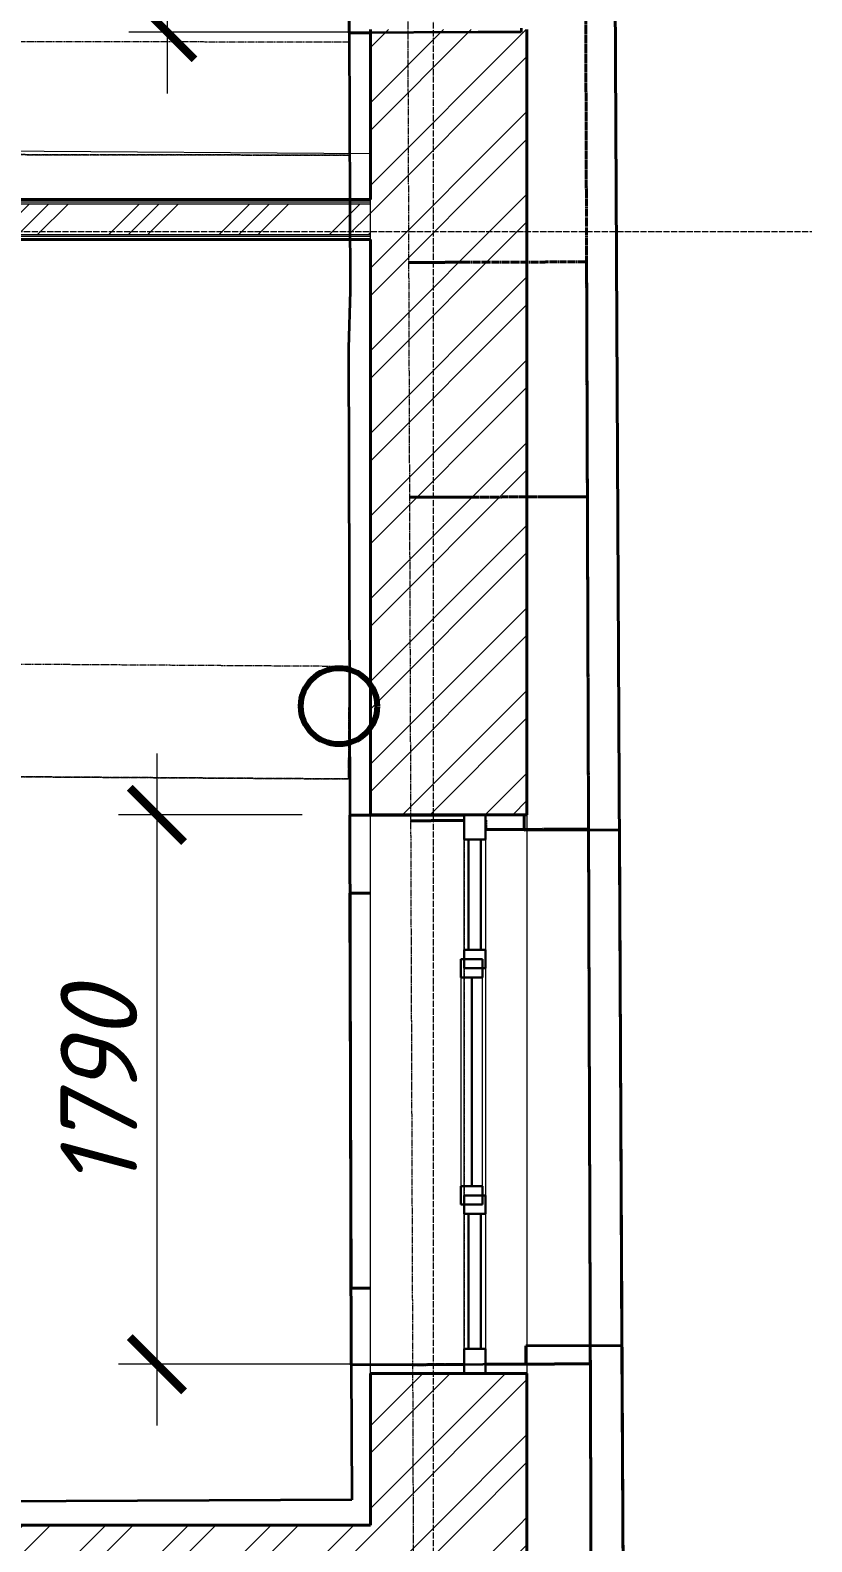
# Model space of a CAD drawing. Header units: millimetres. Extents: x 749182 to 2267578, y 70462 to 311449.
# Drawn here: x 2012816 to 2015362, y 84604 to 89529 of the extents above; entities that cross this region are included whole.
import ezdxf

# ---------------------------------------------------------------- set-up
doc = ezdxf.new("R2010")
doc.units = ezdxf.units.MM
for name, pattern in [('ADSK_Линия сетки', [25, 20, -2.5, 0, -2.5]), ('ADSK_Сверху', [4.5, 3, -1.5]), ('осеваяX2', [4, 2.5, -0.5, 0.5, -0.5])]:
    doc.linetypes.add(name, pattern=pattern)
doc.layers.get('Defpoints').update_dxf_attribs({"color": 255})
for name, color, linetype, lineweight in [('_ Окна', 7, 'Continuous', 30), ('Витраж', 7, 'Continuous', 9), ('Каркас', 7, 'Continuous', 9), ('Окна', 7, 'Continuous', 18), ('Оси', 165, 'осеваяX2', 13), ('Панели витража', 7, 'Continuous', 9), ('Перекрытие', 7, 'Continuous', 18), ('размеры', 7, 'Continuous', 9), ('Стены', 184, 'Continuous', 40), ('Стены внутренние', 7, 'Continuous', 18), ('Стены наружные', 7, 'Continuous', 18), ('Стены разрез', 7, 'Continuous', 35), ('Стены штриховка', 7, 'Continuous', 18), ('стояки', 7, 'Continuous', 9)]:
    doc.layers.add(name, color=color, linetype=linetype, lineweight=lineweight)
doc.layers.add('планы со стояками отопление_dwg', color=7, linetype='Continuous', lineweight=9, true_color=0x767676)
doc.styles.add('М2', font='isocpeui.ttf')
doc.dimstyles.new('SPDS 1_100', dxfattribs={"dimscale": 100, "dimtxt": 2.5, "dimasz": 1.77, "dimexe": 1.25, "dimexo": 0.625, "dimtad": 1, "dimdec": 0, "dimrnd": 0.001, "dimzin": 9, "dimtxsty": 'М2', "dimblk": 'ARCHTICK', "dimcen": 2.5, "dimdle": 2, "dimclrt": 256, "dimadec": 0, "dimazin": 2, "dimtfac": 0.75, "dimtdec": 0, "dimtmove": 1, "dimatfit": 3, "dimfxl": 0, "dimtolj": 1, "dimlwd": 9, "dimlwe": 9, "dimarcsym": 0})

# ---------------------------------------------------------------- blocks, each defined once
blk = doc.blocks.new('Существующие стены 2 этаж - Существующие стены 2 этаж-699583-01 План 1-го этажа маркировочный')
at = {"layer": 'Стены', "color": 254, "linetype": 'ADSK_Сверху', "true_color": 0xe8c5d7}
for p, q in [((56381, 21103.7), (56424.5, 8372.5)), ((56408.2, 13158), (56404.5, 14216.8)), ((55828.4, 13156.1), (56027.3, 13156.7)), ((56027.3, 13156.7), (55828.4, 13156.1)), ((56027.3, 13156.7), (56408.2, 13158)), ((56408.2, 13158), (56027.3, 13156.7)), ((56410.8, 12392.8), (56408.2, 13158)), ((56410.8, 12392.8), (56408.2, 13158)), ((56408.2, 13158), (56410.8, 12392.8)), ((56029.5, 12391.5), (55831.1, 12390.9)), ((55831.1, 12390.9), (56029.5, 12391.5)), ((56410.8, 12392.8), (56029.5, 12391.5)), ((56029.5, 12391.5), (56410.8, 12392.8)), ((56414.5, 11309.5), (56410.8, 12392.8)), ((55834.9, 11336.8), (55939.5, 11337.5)), ((55939.5, 11337.5), (55834.9, 11336.8)), ((55939.5, 11337.5), (56008.9, 11338)), ((56008.9, 11338), (55939.5, 11337.5)), ((56079.5, 11338.6), (56079.7, 11308.4)), ((56079.7, 11308.4), (56079.5, 11338.6)), ((56079.7, 11308.4), (56414.5, 11309.5)), ((56414.5, 11309.5), (56079.7, 11308.4)), ((56420.4, 9567.3), (56414.5, 11309.5)), ((56420.4, 9567.3), (56414.5, 11309.5)), ((56414.5, 11309.5), (56420.4, 9567.3)), ((55952.4, 9565.2), (55841.3, 9564.4)), ((55841.3, 9564.4), (55952.4, 9565.2)), ((56008.9, 9565.6), (55952.4, 9565.2)), ((55952.4, 9565.2), (56008.9, 9565.6)), ((56092.4, 9566.2), (56078.9, 9566.1)), ((56078.9, 9566.1), (56092.4, 9566.2)), ((56420.4, 9567.3), (56092.4, 9566.2)), ((56092.4, 9566.2), (56420.4, 9567.3)), ((56424.5, 8372.5), (56420.4, 9567.3))]:
    blk.add_line(p, q, dxfattribs=at)
blk = doc.blocks.new('ADSK_БалкаЖБ_Прямоугольная - 368х305мм-822055-01 План 1-го этажа маркировочный')
at = {"layer": 'Каркас', "color": 253, "linetype": 'ADSK_Сверху', "true_color": 0xaaaaaa}
for p, q in [((-2917.7, 184), (-2917.7, -184)), ((-2917.7, 184), (2917.7, 184)), ((2917.7, -184), (2917.7, 184)), ((-2917.7, -184), (2917.7, -184))]:
    blk.add_line(p, q, dxfattribs=at)
at = {"layer": 'Каркас', "color": 253, "linetype": 'ADSK_Сверху', "true_color": 0xb2b2b2}
for p, q in [((-2917.7, -184), (-2917.7, 184)), ((2917.7, 184), (-2917.7, 184)), ((2917.7, 184), (2917.7, -184)), ((-2917.7, -184), (2917.7, -184))]:
    blk.add_line(p, q, dxfattribs=at)
blk = doc.blocks.new('ADSK_БалкаЖБ_Прямоугольная - 366_4х293мм-822490-01 План 1-го этажа маркировочный')
at = {"layer": 'Каркас', "color": 253, "linetype": 'ADSK_Сверху', "true_color": 0xaaaaaa}
for p, q in [((-2922.5, 183.2), (-2922.5, -183.2)), ((-2922.5, 183.2), (2922.5, 183.2)), ((2922.5, -183.2), (2922.5, 183.2)), ((-2922.5, -183.2), (2922.5, -183.2))]:
    blk.add_line(p, q, dxfattribs=at)
at = {"layer": 'Каркас', "color": 253, "linetype": 'ADSK_Сверху', "true_color": 0xb2b2b2}
for p, q in [((-2922.5, -183.2), (-2922.5, 183.2)), ((2922.5, 183.2), (-2922.5, 183.2)), ((2922.5, 183.2), (2922.5, -183.2)), ((-2922.5, -183.2), (2922.5, -183.2))]:
    blk.add_line(p, q, dxfattribs=at)
blk = doc.blocks.new('Прямоугольный импост - 70х20_60мм-1425182-01 План 1-го этажа маркировочный')
at = {"layer": 'Витраж', "color": 253, "linetype": 'ADSK_Сверху', "true_color": 0xaaaaaa}
for p, q in [((55919.5, 22524.5), (55919.6, 22494.5)), ((55989.5, 22524.8), (55989.6, 22494.8)), ((55921.5, 22054.5), (55921.9, 21974.5)), ((55991.5, 22054.8), (55991.9, 21974.8)), ((55921.9, 21974.5), (55991.9, 21974.8))]:
    blk.add_line(p, q, dxfattribs=at)
blk = doc.blocks.new('Прямоугольный импост - 70х20_60мм-1424706-01 План 1-го этажа маркировочный')
at = {"layer": 'Витраж', "color": 253, "linetype": 'ADSK_Сверху', "true_color": 0xaaaaaa}
for p, q in [((-80, 35), (0, 35)), ((0, 35), (0, -35)), ((0, -35), (-80, -35))]:
    blk.add_line(p, q, dxfattribs=at)
blk = doc.blocks.new('Прямоугольный импост - 70х20_60мм-1424707-01 План 1-го этажа маркировочный')
at = {"layer": 'Витраж', "color": 253, "linetype": 'ADSK_Сверху', "true_color": 0xaaaaaa}
for p, q in [((0, 35), (-80, 35)), ((0, -35), (0, 35)), ((-80, -35), (0, -35))]:
    blk.add_line(p, q, dxfattribs=at)
blk = doc.blocks.new('Прямоугольный импост - 70х20_60мм-1225850-01 План 1-го этажа маркировочный')
at = {"layer": 'Витраж', "color": 253, "linetype": 'ADSK_Сверху', "true_color": 0xaaaaaa}
for p, q in [((-6143.8, 27276.3), (-6143.8, 27306.3)), ((-6073.8, 27276.3), (-6073.8, 27306.3)), ((-6143.8, 26506.3), (-6143.8, 26536.3)), ((-6073.8, 26506.3), (-6073.8, 26536.3))]:
    blk.add_line(p, q, dxfattribs=at)
blk = doc.blocks.new('Прямоугольный импост - 70х20_60мм-1225113-01 План 1-го этажа маркировочный')
at = {"layer": 'Витраж', "color": 253, "linetype": 'ADSK_Сверху', "true_color": 0xaaaaaa}
for p, q in [((-6006, 10091.9), (-6006, 10121.9)), ((-5936, 10091.9), (-5936, 10121.9)), ((-6006, 9651.9), (-6006, 9731.9)), ((-5936, 9651.9), (-5936, 9731.9)), ((-6006, 9651.9), (-5936, 9651.9))]:
    blk.add_line(p, q, dxfattribs=at)
blk = doc.blocks.new('Прямоугольный импост - 70х60мм-1424704-01 План 1-го этажа маркировочный')
at = {"layer": 'Витраж', "color": 253, "linetype": 'ADSK_Сверху', "true_color": 0xaaaaaa}
for p, q in [((-30, 35), (30, 35)), ((30, -35), (-30, -35))]:
    blk.add_line(p, q, dxfattribs=at)
blk = doc.blocks.new('Прямоугольный импост - 70х60мм-1425184-01 План 1-го этажа маркировочный')
at = {"layer": 'Витраж', "color": 253, "linetype": 'ADSK_Сверху', "true_color": 0xaaaaaa}
for p, q in [((55989.6, 22494.8), (55919.6, 22494.5)), ((55919.6, 22494.5), (55921.5, 22054.5)), ((55989.6, 22494.8), (55991.5, 22054.8)), ((55921.5, 22054.5), (55991.5, 22054.8))]:
    blk.add_line(p, q, dxfattribs=at)
blk = doc.blocks.new('Прямоугольный импост - 70х60мм-1225009-01 План 1-го этажа маркировочный')
at = {"layer": 'Витраж', "color": 253, "linetype": 'ADSK_Сверху', "true_color": 0xaaaaaa}
for p, q in [((-5936, 11391.9), (-6006, 11391.9)), ((-6006, 11031.9), (-6006, 11391.9)), ((-5936, 11031.9), (-5936, 11391.9)), ((-6006, 11031.9), (-5936, 11031.9))]:
    blk.add_line(p, q, dxfattribs=at)
blk = doc.blocks.new('Прямоугольный импост - 70х60мм-1229542-01 План 1-го этажа маркировочный')
at = {"layer": 'Витраж', "color": 253, "linetype": 'ADSK_Сверху', "true_color": 0xaaaaaa}
for p, q in [((3808.5, 35377.6), (3738.5, 35377.6)), ((3738.5, 35377.6), (3738.5, 34637.6)), ((3808.5, 35377.6), (3808.5, 34637.6)), ((3738.5, 34637.6), (3808.5, 34637.6))]:
    blk.add_line(p, q, dxfattribs=at)
blk = doc.blocks.new('Существующие стены 1 эт - Существующие стены 1 эт-653793-01 План 1-го этажа маркировочный')
at = {"layer": 'Стены'}
for p, q in [((56467.8, 20902.4), (56529.9, 8243.7)), ((55634.7, 13904.3), (55627.3, 15732.6)), ((55634.7, 13904.3), (55703.9, 13904.6)), ((56008.9, 11355.7), (55636.5, 11354.7)), ((55641.7, 9564.6), (55636.5, 11354.7)), ((56205.1, 11356.3), (56078.9, 11355.9)), ((56205.3, 11306.2), (56205.1, 11356.3)), ((56514.9, 11307.7), (56205.3, 11306.2)), ((56514.9, 11307.7), (56523.2, 9627.5)), ((55637.2, 11100.6), (55703.9, 11100.8)), ((55703.9, 11100.8), (55637.2, 11100.6)), ((55637.2, 11100.6), (55641, 9813.6)), ((55641, 9813.6), (55637.2, 11100.6)), ((55703.9, 9813.8), (55641, 9813.6)), ((55641, 9813.6), (55703.9, 9813.8)), ((56210.2, 9626), (56523.2, 9627.5)), ((56210.3, 9566.2), (56210.2, 9626)), ((55641.7, 9564.6), (56008.9, 9565.7)), ((56078.9, 9565.9), (56210.3, 9566.2))]:
    blk.add_line(p, q, dxfattribs=at)
at = {"layer": 'Стены разрез'}
for p, q in [((56054.8, 13906), (55634.7, 13904.3)), ((55634.7, 13904.3), (55638.1, 13064)), ((56194.8, 13906.6), (56054.8, 13906)), ((56194.7, 13919.1), (56194.8, 13906.6)), ((56514.9, 11307.7), (56502.1, 13920.6)), ((55638.1, 13064), (55632.1, 12876.8)), ((55632.1, 12876.8), (55636.5, 11354.7)), ((55636.5, 11354.7), (56065.1, 11355.9)), ((56065.1, 11355.9), (56205.1, 11356.3)), ((56205.1, 11356.3), (56205.3, 11306.2)), ((56205.3, 11306.2), (56514.9, 11307.7)), ((56523.2, 9627.5), (56210.2, 9626)), ((56210.2, 9626), (56210.3, 9566.2)), ((56529.9, 8243.7), (56523.2, 9627.5)), ((56070.3, 9565.8), (55641.7, 9564.6)), ((55641.7, 9564.6), (55643, 9124.7)), ((56210.3, 9566.2), (56070.3, 9565.8)), ((55643, 9124.7), (51740.6, 9104.8))]:
    blk.add_line(p, q, dxfattribs=at)
blk = doc.blocks.new('Системная панель - _AR_Стекло_40мм_привязка по центру-V203-01 План 1-го этажа маркировочный')
at = {"layer": 'Панели витража', "lineweight": 30}
for p, q in [((180, 20), (-180, 20)), ((-180, 20), (-180, -20)), ((180, -20), (180, 20)), ((-180, -20), (180, -20))]:
    blk.add_line(p, q, dxfattribs=at)
blk = doc.blocks.new('Прямоугольный импост - 70х20_60мм-V204-01 План 1-го этажа маркировочный')
at = {"layer": 'Витраж', "lineweight": 30}
for p, q in [((-80, 35), (0, 35)), ((-80, -35), (-80, 35)), ((0, 35), (0, -35)), ((0, -35), (-80, -35))]:
    blk.add_line(p, q, dxfattribs=at)
blk = doc.blocks.new('Прямоугольный импост - 70х20_60мм-V205-01 План 1-го этажа маркировочный')
at = {"layer": 'Витраж', "lineweight": 30}
for p, q in [((0, 35), (-80, 35)), ((-80, 35), (-80, -35)), ((0, -35), (0, 35)), ((-80, -35), (0, -35))]:
    blk.add_line(p, q, dxfattribs=at)
blk = doc.blocks.new('Системная панель - _AR_Стекло_40мм_привязка по центру-1425292-01 План 1-го этажа маркировочный')
at = {"layer": 'Панели витража', "lineweight": 30}
for p, q in [((220, 20), (-220, 20)), ((-220, 20), (-220, -20)), ((220, -20), (220, 20)), ((-220, -20), (220, -20))]:
    blk.add_line(p, q, dxfattribs=at)
blk = doc.blocks.new('Витраж-тент со смещением вовне - 60мм 30 сдвиг-1466943-01 План 1-го этажа маркировочный')
at = {"layer": '_ Окна'}
for p, q in [((-400, 25), (-400, -45)), ((-400, 25), (-340, 25)), ((-400, -45), (-400, 25)), ((-340, 25), (-340, -45)), ((400, 25), (340, 25)), ((340, 25), (340, -45)), ((400, -45), (400, 25)), ((400, -45), (400, 25)), ((-340, -45), (-400, -45)), ((-340, -10), (340, -10)), ((340, -45), (400, -45))]:
    blk.add_line(p, q, dxfattribs=at)
at = {"layer": 'Окна'}
for p, q in [((340, 25), (-340, 25)), ((-340, -45), (340, -45))]:
    blk.add_line(p, q, dxfattribs=at)
blk = doc.blocks.new('Прямоугольный импост - 70х60мм-V62-01 План 1-го этажа маркировочный')
at = {"layer": 'Витраж'}
for p, q in [((3738.5, 35437.6), (3738.5, 35797.6)), ((3808.5, 35797.6), (3808.5, 35437.6))]:
    blk.add_line(p, q, dxfattribs=at)
blk = doc.blocks.new('Прямоугольный импост - 70х60мм-V208-01 План 1-го этажа маркировочный')
at = {"layer": 'Витраж'}
for p, q in [((56008.9, 9616.3), (56008.9, 10056.3)), ((56078.9, 10056.3), (56078.9, 9616.3))]:
    blk.add_line(p, q, dxfattribs=at)
blk = doc.blocks.new('Прямоугольный импост - 70х60мм-V206-01 План 1-го этажа маркировочный')
at = {"layer": 'Витраж', "lineweight": 30}
for p, q in [((-30, 35), (30, 35)), ((-30, -35), (-30, 35)), ((30, 35), (30, -35)), ((30, -35), (-30, -35))]:
    blk.add_line(p, q, dxfattribs=at)
blk = doc.blocks.new('Прямоугольный импост - 70х60мм-V81-01 План 1-го этажа маркировочный')
at = {"layer": 'Витраж'}
for p, q in [((18590.8, 22747.1), (18590.8, 23487.1)), ((18660.8, 23487.1), (18660.8, 22747.1))]:
    blk.add_line(p, q, dxfattribs=at)
blk = doc.blocks.new('планы со стояками отопление_dwg-1484427-01 План 1-го этажа маркировочный')
at = {"layer": 'стояки', "lineweight": 80}
blk.add_circle((227997.1, 167787.4), 124.3, dxfattribs=at)
blk = doc.blocks.new('_ArchTick')
at = {"color": 0, "linetype": 'ByBlock', "const_width": 0.15}
blk.add_lwpolyline([(-0.5, -0.5), (0.5, 0.5)], dxfattribs=at)
blk = doc.blocks.new('*D2821')
at = {"layer": 'Defpoints', "color": 0, "lineweight": 20, "transparency": 16777216}
for p in [(2013764.2, 86972.9), (2013228.5, 85182.9), (2014430.6, 85182.9)]:
    blk.add_point(p, dxfattribs=at)
at = {"layer": 'размеры', "color": 0, "lineweight": 9, "transparency": 16777216}
for p, q in [((2013228.5, 87172.9), (2013228.5, 84982.9)), ((2013701.7, 86972.9), (2013103.5, 86972.9)), ((2014368.1, 85182.9), (2013103.5, 85182.9))]:
    blk.add_line(p, q, dxfattribs=at)
at = {"layer": 'размеры', "color": 0, "lineweight": 9, "transparency": 16777216, "xscale": 177, "yscale": 177, "zscale": 177}
for p, rotation in [((2013228.5, 86972.9), 90), ((2013228.5, 85182.9), 270)]:
    blk.add_blockref('_ArchTick', p, dxfattribs=dict(at, rotation=rotation))
at = {"layer": 'размеры', "lineweight": 20, "transparency": 16777216, "insert": (2013039.4, 86077.9), "char_height": 250, "width": 560.473, "attachment_point": 5, "rotation": 90, "style": 'М2'}
blk.add_mtext('\\A1;1790', dxfattribs=at)
blk = doc.blocks.new('*D2822')
at = {"layer": 'Defpoints', "color": 0, "lineweight": 20, "transparency": 16777216}
for p in [(2013764.2, 91351.5), (2013262.3, 89523.2), (2014415, 89523.2)]:
    blk.add_point(p, dxfattribs=at)
at = {"layer": 'размеры', "color": 0, "lineweight": 9, "transparency": 16777216}
for p, q in [((2013262.3, 91551.5), (2013262.3, 89323.2)), ((2013701.7, 91351.5), (2013137.3, 91351.5)), ((2014352.5, 89523.2), (2013137.3, 89523.2))]:
    blk.add_line(p, q, dxfattribs=at)
at = {"layer": 'размеры', "color": 0, "lineweight": 9, "transparency": 16777216, "xscale": 177, "yscale": 177, "zscale": 177}
for p, rotation in [((2013262.3, 91351.5), 90), ((2013262.3, 89523.2), 270)]:
    blk.add_blockref('_ArchTick', p, dxfattribs=dict(at, rotation=rotation))
at = {"layer": 'размеры', "lineweight": 20, "transparency": 16777216, "insert": (2013074.8, 90437.3), "char_height": 250, "width": 560.473, "attachment_point": 5, "rotation": 90, "style": 'М2'}
blk.add_mtext('\\A1;1828', dxfattribs=at)

msp = doc.modelspace()

# ---------------------------------------------------------------- hatches: boundary and pattern name
at = {"layer": 'Стены внутренние', "lineweight": 9}
h = msp.add_hatch(dxfattribs=at)
h.set_pattern_fill('FP_6', color=256, style=0, pattern_type=2)
h.set_pattern_definition([(45, (1958220.23, 75616.62), (-179.6051, 179.6051), []), (45, (1958283.73, 75616.62), (0, 359.2102), []), (45, (1958156.73, 75616.62), (0, 359.2102), [])])
h.paths.add_polyline_path([(2009813.4637, 88862.8358), (2013924.175, 88862.8358), (2013924.175, 88962.8358), (2009813.4637, 88962.8358), (2009813.4637, 88912.8358)])
at = {"layer": 'Стены наружные', "lineweight": 9}
h = msp.add_hatch(dxfattribs=at)
h.set_pattern_fill('FP_3', color=256, angle=45, style=0, pattern_type=2)
h.set_pattern_definition([(45, (1958220.23, 75616.62), (-134.70384, 134.70384), []), (45, (1958310.03, 75616.62), (-134.70384, 134.70384), [])])
h.paths.add_polyline_path([(2013924.175, 84658.9208), (2014434.175, 84658.9208), (2014434.175, 85152.9313), (2013924.175, 85152.9313), (2013924.175, 84680.7979)])
h.paths.add_polyline_path([(2014425.355, 86972.9313), (2014434.175, 86972.9313), (2014434.175, 89531.4627), (2013924.175, 89531.4627), (2013924.175, 86972.9313), (2014050.8223, 86972.9313)])
h.paths.add_polyline_path([(2014403.1906, 91351.4627), (2014434.175, 91351.4627), (2014434.175, 93595.1515), (2013924.175, 93595.1515), (2013924.175, 91351.4627), (2014060.2453, 91351.4627)])
h.paths.add_polyline_path([(2014434.175, 95415.1515), (2014434.175, 96477.8087), (2013924.175, 96480.1635), (2013924.175, 95415.1515), (2014401.752, 95415.1515)])
h = msp.add_hatch(dxfattribs=at)
h.set_pattern_fill('FP_3', color=256, angle=45, style=0, pattern_type=2)
h.set_pattern_definition([(45, (1958220.23, 75616.62), (-134.70384, 134.70384), []), (45, (1958310.03, 75616.62), (-134.70384, 134.70384), [])])
h.paths.add_polyline_path([(2013144.9754, 84148.9208), (2014434.175, 84148.9208), (2014434.175, 84658.9208), (2008153.6265, 84658.9208), (2008153.6265, 84148.9208), (2012774.4667, 84148.9208)])

# ---------------------------------------------------------------- linework, layer by layer
at = {"layer": 'Оси', "linetype": 'ADSK_Линия сетки'}
for p, q in [((2014130.1361, 71261.653), (2014130.1361, 120151.4054)), ((1947134.001, 88873.407), (2015361.944, 88873.407))]:
    msp.add_line(p, q, dxfattribs=at)
at = {"layer": 'Перекрытие', "linetype": 'ADSK_Сверху'}
msp.add_line((2014024.3879, 95520.4981), (2014063.8001, 84542.3687), dxfattribs=at)
at = {"layer": 'Перекрытие'}
msp.add_line((2008550.4637, 89164.5809), (2013924.175, 89127.9836), dxfattribs=at)
at = {"layer": 'Стены внутренние', "lineweight": 40}
for p, q in [((2013924.175, 88977.8358), (2009493.4637, 88977.8358)), ((2009828.4637, 88847.8358), (2013924.175, 88847.8358))]:
    msp.add_line(p, q, dxfattribs=at)
at = {"layer": 'Стены наружные', "lineweight": 40}
for p, q in [((2013924.175, 89531.4627), (2013924.175, 88977.8358)), ((2014434.175, 86972.9313), (2014434.175, 89531.4627)), ((2013924.175, 88847.8358), (2013924.175, 86972.9313)), ((2013924.175, 86972.9313), (2014434.175, 86972.9313)), ((2014434.175, 85152.9313), (2013924.175, 85152.9313)), ((2013924.175, 85152.9313), (2013924.175, 84658.9208)), ((2014434.175, 84148.9208), (2014434.175, 85152.9313)), ((2013924.175, 84658.9208), (2011538.5708, 84658.9208))]:
    msp.add_line(p, q, dxfattribs=at)
at = {"layer": 'Стены наружные'}
for p, q in [((2013924.175, 85152.9313), (2013924.175, 86972.9313)), ((2014434.175, 86972.9313), (2014434.175, 85152.9313))]:
    msp.add_line(p, q, dxfattribs=at)
at = {"layer": 'Стены штриховка'}
for p, q in [((2013924.175, 88968.8358), (2009493.4637, 88968.8358)), ((2013924.175, 88962.8358), (2009493.4637, 88962.8358)), ((2013924.175, 88847.8358), (2013924.175, 88977.8358)), ((2013924.175, 88862.8358), (2009813.4637, 88862.8358)), ((2013924.175, 88856.8358), (2009819.4637, 88856.8358))]:
    msp.add_line(p, q, dxfattribs=at)

# ---------------------------------------------------------------- block references
at = {"layer": '_ Окна', "rotation": 270.0000000000003}
msp.add_blockref('Витраж-тент со смещением вовне - 60мм 30 сдвиг-1466943-01 План 1-го этажа маркировочный', (2014264.175, 86102.9313), dxfattribs=at)
at = {"layer": 'Витраж', "color": 253, "linetype": 'ADSK_Сверху', "true_color": 0xaaaaaa}
for name, p, rotation in [('Прямоугольный импост - 70х20_60мм-1424707-01 План 1-го этажа маркировочный', (2014264.175, 86972.9313), 90.00000000000031), ('Прямоугольный импост - 70х20_60мм-1225113-01 План 1-го этажа маркировочный', (2008293.1329, 96624.8564), 180), ('Прямоугольный импост - 70х60мм-1225009-01 План 1-го этажа маркировочный', (2008293.1329, 97924.8564), 180), ('Прямоугольный импост - 70х20_60мм-1225850-01 План 1-го этажа маркировочный', (2008155.4238, 113009.2784), 180), ('Прямоугольный импост - 70х20_60мм-1425182-01 План 1-го этажа маркировочный', (1958212.755, 63420.6263), 359.7521056323047), ('Прямоугольный импост - 70х60мм-1425184-01 План 1-го этажа маркировочный', (1958212.755, 63420.6263), 359.7521056323047)]:
    msp.add_blockref(name, p, dxfattribs=dict(at, rotation=rotation))
at = {"layer": 'Витраж'}
for name, p, rotation in [('Прямоугольный импост - 70х20_60мм-V205-01 План 1-го этажа маркировочный', (2014264.175, 86972.9313), 90.00000000000031), ('Прямоугольный импост - 70х60мм-V81-01 План 1-го этажа маркировочный', (2032890.0104, 109220.0015), 180)]:
    msp.add_blockref(name, p, dxfattribs=dict(at, rotation=rotation))
for name, p in [('Прямоугольный импост - 70х60мм-V62-01 План 1-го этажа маркировочный', (2010490.676, 51095.2887)), ('Прямоугольный импост - 70х60мм-V208-01 План 1-го этажа маркировочный', (1958220.2258, 75616.6187))]:
    msp.add_blockref(name, p, dxfattribs=at)
at = {"layer": 'Витраж', "color": 253, "linetype": 'ADSK_Сверху', "true_color": 0xaaaaaa, "extrusion": (0, 0, -1), "rotation": 269.9999999999997}
for name, p in [('Прямоугольный импост - 70х60мм-1424704-01 План 1-го этажа маркировочный', (-2014264.175, 86502.9313)), ('Прямоугольный импост - 70х60мм-1424704-01 План 1-го этажа маркировочный', (-2014264.175, 85702.9313)), ('Прямоугольный импост - 70х20_60мм-1424706-01 План 1-го этажа маркировочный', (-2014264.175, 85152.9313))]:
    msp.add_blockref(name, p, dxfattribs=at)
at = {"layer": 'Витраж', "extrusion": (0, 0, -1), "rotation": 269.9999999999997}
for name, p in [('Прямоугольный импост - 70х60мм-V206-01 План 1-го этажа маркировочный', (-2014264.175, 86502.9313)), ('Прямоугольный импост - 70х60мм-V206-01 План 1-го этажа маркировочный', (-2014264.175, 85702.9313)), ('Прямоугольный импост - 70х20_60мм-V204-01 План 1-го этажа маркировочный', (-2014264.175, 85152.9313))]:
    msp.add_blockref(name, p, dxfattribs=at)
at = {"layer": 'Витраж', "color": 253, "linetype": 'ADSK_Сверху', "true_color": 0xaaaaaa}
msp.add_blockref('Прямоугольный импост - 70х60мм-1229542-01 План 1-го этажа маркировочный', (2010490.676, 51095.2887), dxfattribs=at)
at = {"layer": 'Каркас', "color": 253, "linetype": 'ADSK_Сверху', "true_color": 0xaaaaaa}
for name, p, rotation in [('ADSK_БалкаЖБ_Прямоугольная - 368х305мм-822055-01 План 1-го этажа маркировочный', (2010938.1801, 89310.7689), 179.9112611248863), ('ADSK_БалкаЖБ_Прямоугольная - 366_4х293мм-822490-01 План 1-го этажа маркировочный', (2010931.6524, 87292.3122), 179.6201257942965)]:
    msp.add_blockref(name, p, dxfattribs=dict(at, rotation=rotation))
at = {"layer": 'Панели витража', "rotation": 270.0000000000003}
for name, p in [('Системная панель - _AR_Стекло_40мм_привязка по центру-V203-01 План 1-го этажа маркировочный', (2014264.175, 86712.9313)), ('Системная панель - _AR_Стекло_40мм_привязка по центру-1425292-01 План 1-го этажа маркировочный', (2014264.175, 85452.9313))]:
    msp.add_blockref(name, p, dxfattribs=at)
at = {"layer": 'планы со стояками отопление_dwg', "color": 6, "true_color": 0xff00ff}
msp.add_blockref('планы со стояками отопление_dwg-1484427-01 План 1-го этажа маркировочный', (1785824.7266, -80460.4271), dxfattribs=at)
at = {"layer": 'Стены', "color": 254, "linetype": 'ADSK_Сверху', "true_color": 0xe8c5d7}
msp.add_blockref('Существующие стены 2 этаж - Существующие стены 2 этаж-699583-01 План 1-го этажа маркировочный', (1958220.2258, 75616.6187), dxfattribs=at)
at = {"layer": 'Стены', "color": 243, "true_color": 0xbb5389}
msp.add_blockref('Существующие стены 1 эт - Существующие стены 1 эт-653793-01 План 1-го этажа маркировочный', (1958220.2258, 75616.6187), dxfattribs=at)

# ---------------------------------------------------------------- dimensions: what is measured, and where the dimension line sits
at = {"layer": 'размеры', "lineweight": 20}
for base, p1, p2, picture, middle in [((2013262.2599, 89523.1811), (2013764.175, 91351.4627), (2014415.021, 89523.1811), '*D2822', (2013074.7599, 90437.3219)), ((2013228.4977, 85182.8678), (2013764.175, 86972.9313), (2014430.5739, 85182.8678), '*D2821', (2013039.3878, 86077.8995))]:
    dim = msp.add_linear_dim(base=base, p1=p1, p2=p2, angle=90, dimstyle='SPDS 1_100', dxfattribs=at)
    dim.commit()
    dim.dimension.update_dxf_attribs({"geometry": picture, "text_midpoint": middle})

doc.saveas('drawing.dxf')
